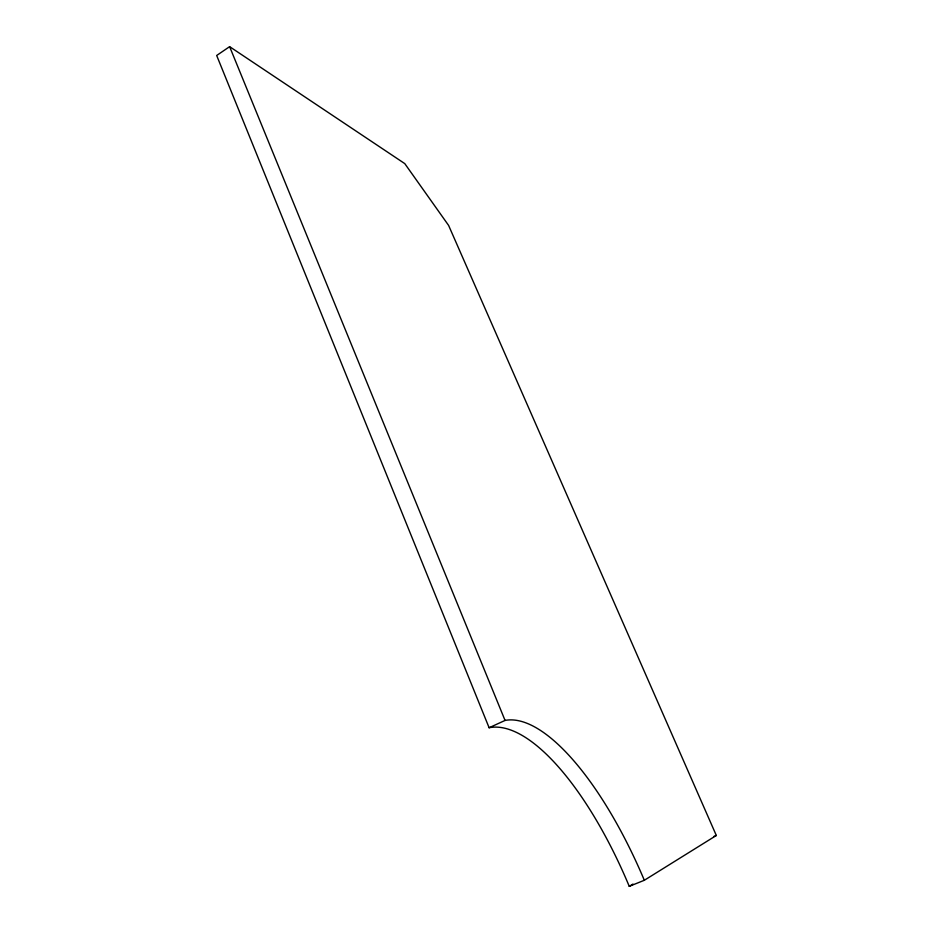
<?xml version="1.0" encoding="UTF-8"?>
<svg xmlns="http://www.w3.org/2000/svg" width="933" height="933" viewBox="0 0 933 933"><rect width="100%" height="100%" fill="white"/><g stroke="black" fill="none" stroke-linecap="round" stroke-linejoin="round"><path stroke-width="1.4" d="M229.623 46.65L216.678 55.479L489.114 727.74A222.077 81.218 69.6 0 1 629.262 886.35L644.33 880.274L716.322 835.478L448.61 225.424L404.77 163.613L229.623 46.65L505.056 720.428A223.034 79.107 69.3 0 1 644.33 880.274M629.262 886.35L632.971 884.064M489.114 727.74L505.056 720.428M713.768 836.516L716.322 835.478"/></g></svg>
